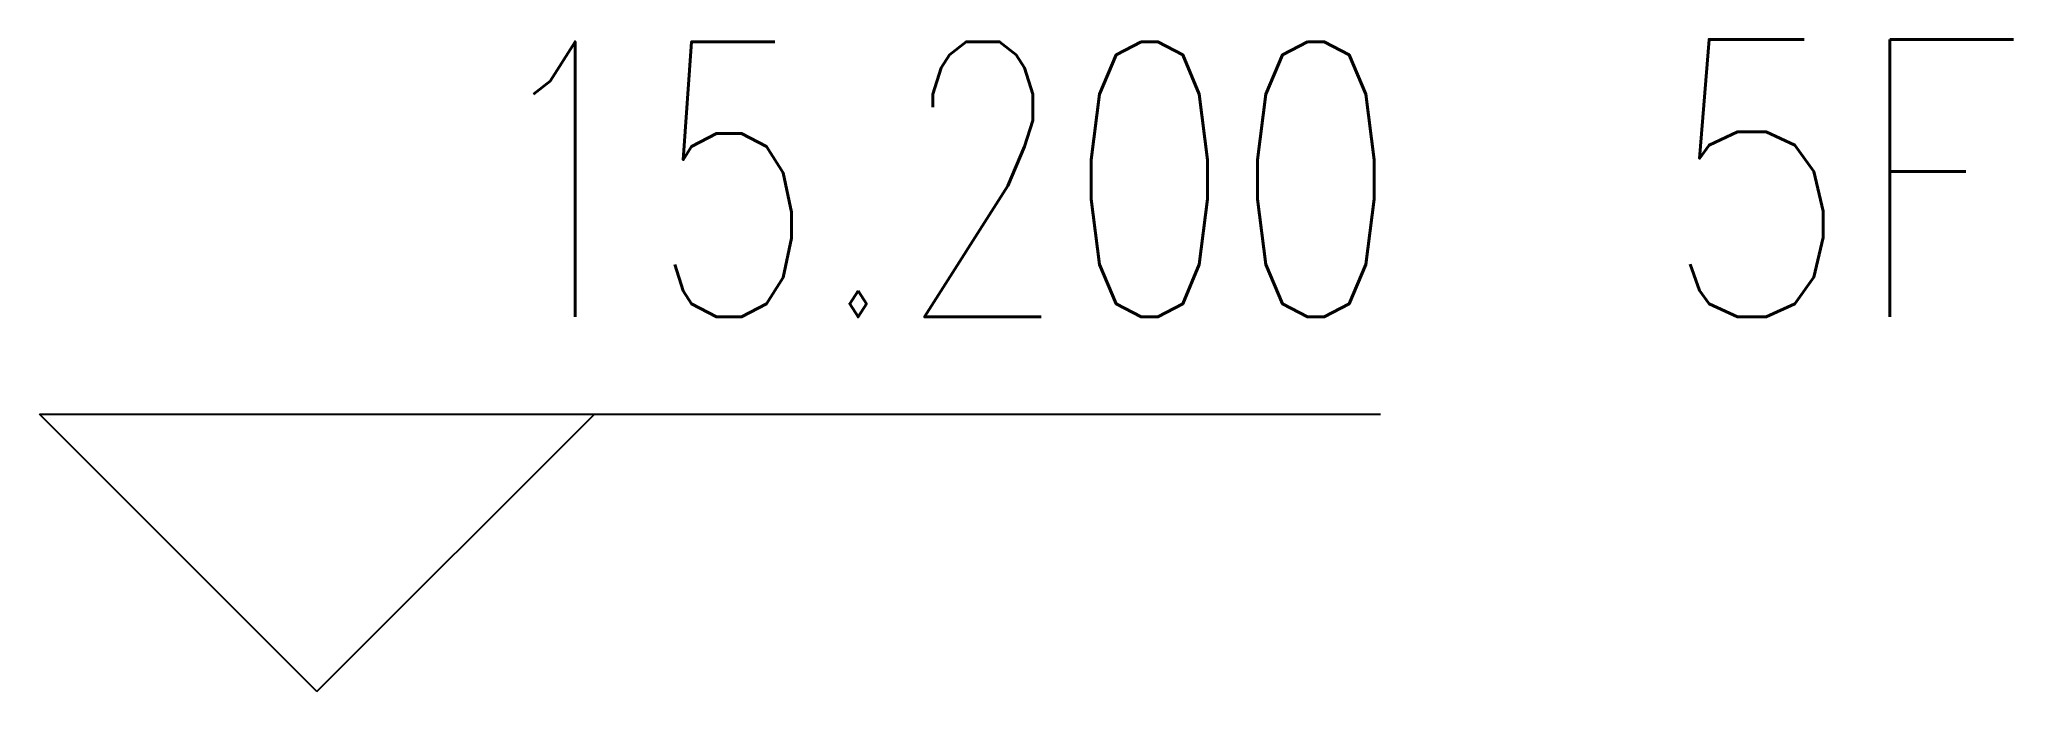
# Model space of a CAD drawing. Header units: millimetres. Extents: x 129492 to 2683129, y 513162 to 1188265.
# Drawn here: x 2682701.8 to 2683128.7, y 1188124.5 to 1188265.5 of the extents above.
import ezdxf

# ---------------------------------------------------------------- set-up
doc = ezdxf.new("R2010")
doc.units = ezdxf.units.MM
doc.header["$LTSCALE"] = 1000
for name, color, linetype in [('3#_t8$0$G-ANNO-LEVL', 252, 'Continuous'), ('3#_t8$0$PUB_TEXT', 7, 'Continuous'), ('3#_t8$0$节点大样$0$ANNO-TEXT', 33, 'Continuous')]:
    doc.layers.add(name, color=color, linetype=linetype)
doc.styles.add('3#_t8$0$_TCH_DIM', font='SIMPLEX', dxfattribs={"bigfont": 'GBCBIG'})
doc.styles.add('3#_t8$0$节点大样$0$CCDI-TOG-02', font='simplex.shx', dxfattribs={"width": 0.8, "bigfont": 'zjdz.shx'})

msp = doc.modelspace()

# ---------------------------------------------------------------- linework, layer by layer
at = {"layer": '3#_t8$0$G-ANNO-LEVL'}
for p, q in [((2682761.82, 1188124.48), (2682701.82, 1188184.48)), ((2682701.82, 1188184.48), (2682991.82, 1188184.48)), ((2682761.82, 1188124.48), (2682821.82, 1188184.48))]:
    msp.add_line(p, q, dxfattribs=at)

# ---------------------------------------------------------------- texts
at = {"layer": '3#_t8$0$PUB_TEXT', "style": '3#_t8$0$_TCH_DIM', "width": 0.705882}
msp.add_text('15.200', height=59.5, dxfattribs=at).set_placement((2682797.82, 1188205.48))
at = {"layer": '3#_t8$0$节点大样$0$ANNO-TEXT', "style": '3#_t8$0$节点大样$0$CCDI-TOG-02', "width": 0.8}
msp.add_text('5F', height=60, dxfattribs=at).set_placement((2683052.56, 1188205.48))

doc.saveas('drawing.dxf')
